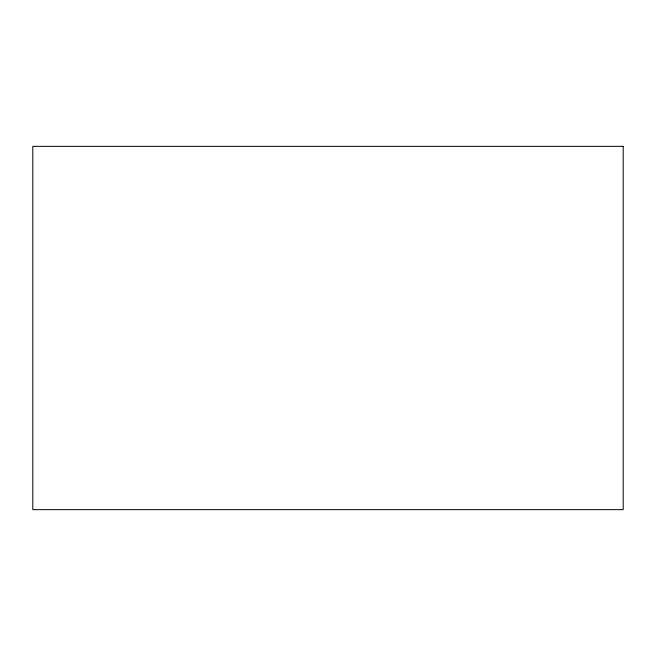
<?xml version="1.0" encoding="UTF-8"?>
<svg xmlns="http://www.w3.org/2000/svg" width="656" height="656" viewBox="0 0 656 656"><rect width="100%" height="100%" fill="white"/><g stroke="black" fill="none" stroke-linecap="round" stroke-linejoin="round"><path stroke-width="0.98" d="M623.2 146.345L32.8 146.345L32.8 509.655L623.2 509.655L623.2 146.345"/></g></svg>
